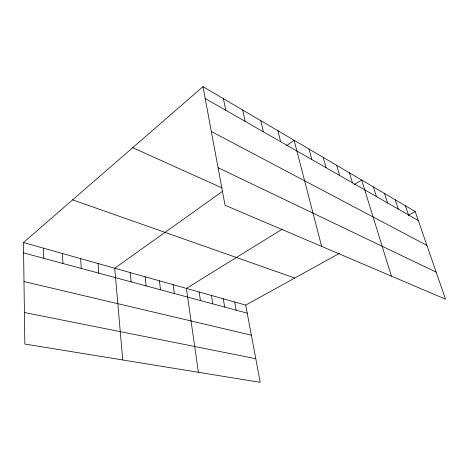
<?xml version="1.0" encoding="UTF-8"?>
<svg xmlns="http://www.w3.org/2000/svg" width="469" height="469" viewBox="0 0 469 469"><rect width="100%" height="100%" fill="white"/><g stroke="black" fill="none" stroke-linecap="round" stroke-linejoin="round"><path stroke-width="0.7" d="M23.45 242.526L245.721 305.108L260.219 382.341L24.845 344.053L23.45 242.526L202.995 86.659L415.194 211.525L445.55 299.199L225.056 205.24L202.995 86.659M222.312 191.499L114.735 268.227L122.749 359.981M286.436 145.759L294.116 140.278L321.628 246.389M282.361 229.083L186.398 288.406L198.387 372.286M354.447 184.522L361.693 180.043L391.392 276.118M245.721 305.108L339.433 253.366M408.165 215.412L415.194 211.525M24.411 312.506L255.781 358.697M23.989 281.547L251.366 335.188M23.591 252.902L247.233 313.151M72.613 199.847L294.761 278.029M132.709 147.676L221.943 187.887M218.073 167.726L436.176 272.12M211.337 131.508L426.925 245.404M205.193 98.496L418.325 220.559M405.404 205.768L408.522 214.943M395.191 199.753L398.292 209.086M384.521 193.474L387.605 202.966M373.365 186.914L376.431 196.564M349.464 172.85L352.465 182.84M336.636 165.299L339.597 175.47M323.17 157.379L326.084 167.732M309.018 149.048L311.867 159.589M277.924 130.751L280.62 141.691M260.799 120.674L263.402 131.83M242.666 110.004L245.158 121.383M223.432 98.683L225.788 110.291M234.688 302.001L236.153 310.167M223.262 298.782L224.68 307.078M211.419 295.447L212.785 303.871M199.137 291.994L200.445 300.547M173.167 284.677L174.339 293.512M159.419 280.808L160.515 289.789M145.12 276.78L146.135 285.914M130.235 272.595L131.162 281.881M98.08 263.537L98.795 273.163M80.674 258.636L81.266 268.438M62.471 253.512L62.928 263.496M43.418 248.148L43.723 258.325"/></g></svg>
